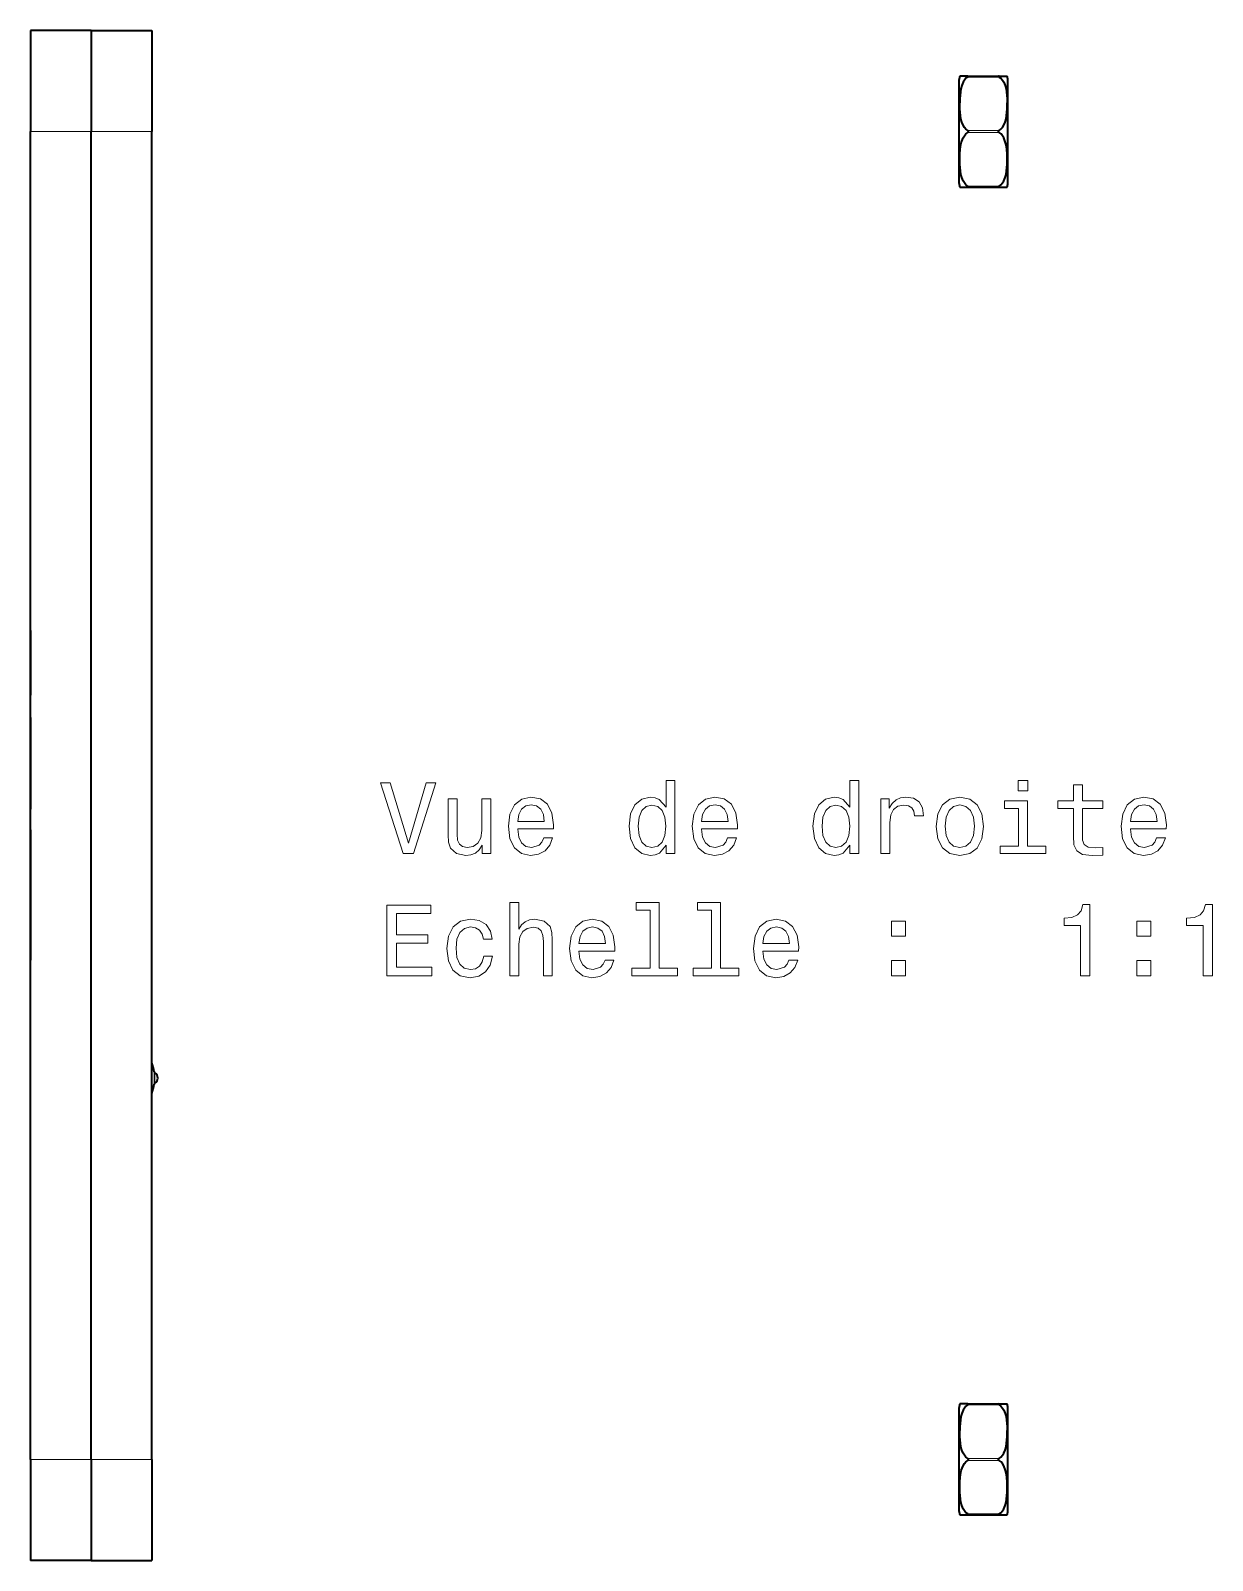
# Model space of a CAD drawing. Extents: x 145 to 857, y 42 to 790.
# Drawn here: x 324.7 to 383.3, y 289.1 to 364.8 of the extents above; entities that cross this region are included whole.
import ezdxf

# ---------------------------------------------------------------- set-up
doc = ezdxf.new("R2010")
doc.units = 0

msp = doc.modelspace()

# ---------------------------------------------------------------- linework, layer by layer
at = {"color": 7, "lineweight": 35, "ltscale": 0.075}
for p, q in [((327.749, 364.839), (324.749, 364.839)), ((327.749, 364.839), (330.749, 364.839)), ((327.749, 289.079), (324.749, 289.079)), ((327.749, 289.079), (330.749, 289.079))]:
    msp.add_line(p, q, dxfattribs=at)
at = {"color": 7, "lineweight": 35, "ltscale": 0.125}
for p, q in [((324.749, 364.839), (324.749, 359.839)), ((327.749, 364.839), (327.749, 359.839)), ((327.749, 364.839), (327.749, 359.839)), ((330.749, 364.839), (330.749, 359.839)), ((324.749, 294.079), (324.749, 289.079)), ((327.749, 294.079), (327.749, 289.079)), ((327.749, 294.079), (327.749, 289.079)), ((330.749, 294.079), (330.749, 289.079))]:
    msp.add_line(p, q, dxfattribs=at)
at = {"color": 7, "lineweight": 35, "ltscale": 0.030886}
for p, q in [((370.76, 361.179), (370.76, 362.415)), ((373.16, 361.179), (373.16, 362.415)), ((370.76, 295.419), (370.76, 296.655)), ((373.16, 295.419), (373.16, 296.655))]:
    msp.add_line(p, q, dxfattribs=at)
at = {"color": 7, "lineweight": 35, "ltscale": 0.009785}
for p, q in [((371.177, 362.589), (370.786, 362.589)), ((372.743, 362.589), (373.134, 362.589)), ((370.786, 357.089), (371.177, 357.089)), ((372.743, 357.089), (373.134, 357.089)), ((371.177, 296.829), (370.786, 296.829)), ((372.743, 296.829), (373.134, 296.829)), ((370.786, 291.329), (371.177, 291.329)), ((372.743, 291.329), (373.134, 291.329))]:
    msp.add_line(p, q, dxfattribs=at)
at = {"color": 7, "lineweight": 35, "ltscale": 0.039131}
for p, q in [((371.177, 362.589), (372.743, 362.589)), ((371.177, 357.089), (372.743, 357.089)), ((371.177, 296.829), (372.743, 296.829)), ((371.177, 291.329), (372.743, 291.329))]:
    msp.add_line(p, q, dxfattribs=at)
at = {"color": 7, "lineweight": 13, "ltscale": 0.039131}
for p, q in [((371.177, 362.539), (372.743, 362.539)), ((371.177, 359.889), (372.743, 359.889)), ((371.177, 359.789), (372.743, 359.789)), ((371.177, 357.139), (372.743, 357.139)), ((371.177, 296.779), (372.743, 296.779)), ((371.177, 294.129), (372.743, 294.129)), ((371.177, 294.029), (372.743, 294.029)), ((371.177, 291.379), (372.743, 291.379))]:
    msp.add_line(p, q, dxfattribs=at)
at = {"color": 7, "lineweight": 35, "ltscale": 0.097885}
for p, q in [((370.76, 357.264), (370.76, 361.179)), ((373.16, 357.264), (373.16, 361.179)), ((370.76, 291.504), (370.76, 295.419)), ((373.16, 291.504), (373.16, 295.419))]:
    msp.add_line(p, q, dxfattribs=at)
at = {"color": 7, "lineweight": 13, "ltscale": 0.075}
for p, q in [((327.749, 359.839), (324.749, 359.839)), ((327.749, 359.839), (330.749, 359.839)), ((327.749, 294.079), (324.749, 294.079)), ((327.749, 294.079), (330.749, 294.079))]:
    msp.add_line(p, q, dxfattribs=at)
at = {"color": 7, "lineweight": 35}
for p, q in [((324.749, 294.079), (324.749, 359.839)), ((327.749, 294.079), (327.749, 359.839)), ((327.749, 294.079), (327.749, 359.839)), ((330.749, 294.079), (330.749, 359.839))]:
    msp.add_line(p, q, dxfattribs=at)
at = {"color": 7, "lineweight": 35, "ltscale": 0.018418}
msp.add_line((324.749, 338.16), (324.749, 338.896), dxfattribs=at)
at = {"color": 7, "lineweight": 35, "ltscale": 0.018416}
msp.add_line((324.749, 337.423), (324.749, 338.16), dxfattribs=at)
at = {"color": 7, "lineweight": 35, "ltscale": 2.5177e-05}
msp.add_line((324.749, 335.127), (324.749, 335.126), dxfattribs=at)
at = {"color": 7, "lineweight": 35, "ltscale": 0.000170135}
msp.add_line((324.749, 335.126), (324.749, 335.119), dxfattribs=at)
at = {"color": 7, "lineweight": 35, "ltscale": 0.023145}
msp.add_line((324.749, 335.119), (324.749, 334.193), dxfattribs=at)
at = {"color": 7, "lineweight": 35, "ltscale": 0.005626}
msp.add_line((324.749, 335.111), (324.749, 334.886), dxfattribs=at)
at = {"color": 7, "lineweight": 35, "ltscale": 0.004748}
msp.add_line((324.749, 334.886), (324.749, 334.696), dxfattribs=at)
at = {"color": 7, "lineweight": 35, "ltscale": 0.005609}
msp.add_line((324.749, 334.748), (324.749, 334.524), dxfattribs=at)
at = {"color": 7, "lineweight": 35, "ltscale": 0.008809}
msp.add_line((324.749, 334.696), (324.749, 334.344), dxfattribs=at)
at = {"color": 7, "lineweight": 35, "ltscale": 0.000120544}
for p, q in [((324.749, 334.671), (324.749, 334.666)), ((324.749, 319.732), (324.749, 319.727))]:
    msp.add_line(p, q, dxfattribs=at)
at = {"color": 7, "lineweight": 35, "ltscale": 0.00751}
msp.add_line((324.749, 334.666), (324.749, 334.366), dxfattribs=at)
at = {"color": 7, "lineweight": 35, "ltscale": 0.047095}
msp.add_line((324.749, 334.524), (324.749, 332.64), dxfattribs=at)
at = {"color": 7, "lineweight": 35, "ltscale": 0.000197601}
for p, q in [((324.749, 334.366), (324.749, 334.358)), ((324.749, 327.723), (324.749, 327.715))]:
    msp.add_line(p, q, dxfattribs=at)
at = {"color": 7, "lineweight": 35, "ltscale": 0.002498}
msp.add_line((324.749, 334.358), (324.749, 334.258), dxfattribs=at)
at = {"color": 7, "lineweight": 35, "ltscale": 0.022582}
msp.add_line((324.749, 334.344), (324.749, 333.441), dxfattribs=at)
at = {"color": 7, "lineweight": 35, "ltscale": 0.011507}
msp.add_line((324.749, 334.258), (324.749, 333.798), dxfattribs=at)
at = {"color": 7, "lineweight": 35, "ltscale": 0.049142}
msp.add_line((324.749, 334.193), (324.749, 332.227), dxfattribs=at)
at = {"color": 7, "lineweight": 35, "ltscale": 0.004332}
msp.add_line((324.749, 333.798), (324.749, 333.624), dxfattribs=at)
at = {"color": 7, "lineweight": 35, "ltscale": 0.02794}
msp.add_line((324.749, 333.624), (324.749, 332.507), dxfattribs=at)
at = {"color": 7, "lineweight": 35, "ltscale": 0.000473785}
msp.add_line((324.749, 333.556), (324.749, 333.537), dxfattribs=at)
at = {"color": 7, "lineweight": 35, "ltscale": 0.030766}
msp.add_line((324.749, 333.537), (324.749, 332.306), dxfattribs=at)
at = {"color": 7, "lineweight": 35, "ltscale": 0.030325}
msp.add_line((324.749, 333.441), (324.749, 332.228), dxfattribs=at)
at = {"color": 7, "lineweight": 35, "ltscale": 0.010299}
msp.add_line((324.749, 332.64), (324.749, 332.228), dxfattribs=at)
at = {"color": 7, "lineweight": 35, "ltscale": 0.014462}
msp.add_line((324.749, 332.507), (324.749, 331.928), dxfattribs=at)
at = {"color": 7, "lineweight": 35, "ltscale": 0.009438}
msp.add_line((324.749, 332.306), (324.749, 331.929), dxfattribs=at)
at = {"color": 7, "lineweight": 35, "ltscale": 0.005396}
msp.add_line((324.749, 332.228), (324.749, 332.012), dxfattribs=at)
at = {"color": 7, "lineweight": 35, "ltscale": 0.002074}
msp.add_line((324.749, 332.012), (324.749, 331.929), dxfattribs=at)
at = {"color": 7, "lineweight": 35, "ltscale": 0.02868}
for p, q in [((324.749, 330.781), (324.749, 331.929)), ((324.749, 325.142), (324.749, 326.29))]:
    msp.add_line(p, q, dxfattribs=at)
at = {"color": 7, "lineweight": 35, "ltscale": 0.00378}
msp.add_line((324.749, 330.814), (324.749, 330.663), dxfattribs=at)
at = {"color": 7, "lineweight": 35, "ltscale": 0.003551}
msp.add_line((324.749, 330.782), (324.749, 330.639), dxfattribs=at)
at = {"color": 7, "lineweight": 35, "ltscale": 0.002564}
msp.add_line((324.749, 330.663), (324.749, 330.56), dxfattribs=at)
at = {"color": 7, "lineweight": 35, "ltscale": 0.024839}
msp.add_line((324.749, 330.639), (324.749, 329.646), dxfattribs=at)
at = {"color": 7, "lineweight": 35, "ltscale": 0.011349}
msp.add_line((324.749, 330.561), (324.749, 330.107), dxfattribs=at)
at = {"color": 7, "lineweight": 35, "ltscale": 0.005202}
msp.add_line((324.749, 330.107), (324.749, 329.899), dxfattribs=at)
at = {"color": 7, "lineweight": 35, "ltscale": 0.003747}
msp.add_line((324.749, 329.899), (324.749, 329.749), dxfattribs=at)
at = {"color": 7, "lineweight": 35, "ltscale": 0.000148773}
msp.add_line((324.749, 329.749), (324.749, 329.743), dxfattribs=at)
at = {"color": 7, "lineweight": 35, "ltscale": 0.01029}
msp.add_line((324.749, 329.743), (324.749, 329.331), dxfattribs=at)
at = {"color": 7, "lineweight": 35, "ltscale": 0.012872}
msp.add_line((324.749, 329.657), (324.749, 329.142), dxfattribs=at)
at = {"color": 7, "lineweight": 35, "ltscale": 0.001817}
msp.add_line((324.749, 329.646), (324.749, 329.573), dxfattribs=at)
at = {"color": 7, "lineweight": 35, "ltscale": 0.008706}
msp.add_line((324.749, 329.573), (324.749, 329.225), dxfattribs=at)
at = {"color": 7, "lineweight": 35, "ltscale": 0.002459}
msp.add_line((324.749, 329.331), (324.749, 329.233), dxfattribs=at)
at = {"color": 7, "lineweight": 35, "ltscale": 0.000738525}
msp.add_line((324.749, 329.225), (324.749, 329.195), dxfattribs=at)
at = {"color": 7, "lineweight": 35, "ltscale": 0.000234985}
msp.add_line((324.749, 329.142), (324.749, 329.133), dxfattribs=at)
at = {"color": 7, "lineweight": 35, "ltscale": 0.004313}
msp.add_line((324.749, 329.133), (324.749, 328.96), dxfattribs=at)
at = {"color": 7, "lineweight": 35, "ltscale": 0.014983}
msp.add_line((324.749, 329.043), (324.749, 328.444), dxfattribs=at)
at = {"color": 7, "lineweight": 35, "ltscale": 0.004272}
msp.add_line((324.749, 328.993), (324.749, 328.822), dxfattribs=at)
at = {"color": 7, "lineweight": 35, "ltscale": 0.012221}
msp.add_line((324.749, 328.444), (324.749, 327.955), dxfattribs=at)
at = {"color": 7, "lineweight": 35, "ltscale": 0.003749}
msp.add_line((324.749, 327.955), (324.749, 327.805), dxfattribs=at)
at = {"color": 7, "lineweight": 35, "ltscale": 0.01058}
msp.add_line((324.749, 327.905), (324.749, 327.482), dxfattribs=at)
at = {"color": 7, "lineweight": 35, "ltscale": 0.006178}
msp.add_line((324.749, 327.806), (324.749, 327.559), dxfattribs=at)
at = {"color": 7, "lineweight": 35, "ltscale": 0.018228}
msp.add_line((324.749, 327.806), (324.749, 327.077), dxfattribs=at)
at = {"color": 7, "lineweight": 35, "ltscale": 0.002062}
msp.add_line((324.749, 327.805), (324.749, 327.723), dxfattribs=at)
at = {"color": 7, "lineweight": 35, "ltscale": 0.000198364}
for p, q in [((324.749, 327.715), (324.749, 327.707)), ((324.749, 327.707), (324.749, 327.699))]:
    msp.add_line(p, q, dxfattribs=at)
at = {"color": 7, "lineweight": 35, "ltscale": 0.013083}
msp.add_line((324.749, 327.699), (324.749, 327.176), dxfattribs=at)
at = {"color": 7, "lineweight": 35, "ltscale": 0.00016098}
msp.add_line((324.749, 327.559), (324.749, 327.552), dxfattribs=at)
at = {"color": 7, "lineweight": 35, "ltscale": 0.000221252}
msp.add_line((324.749, 327.482), (324.749, 327.473), dxfattribs=at)
at = {"color": 7, "lineweight": 35, "ltscale": 0.011014}
msp.add_line((324.749, 327.473), (324.749, 327.033), dxfattribs=at)
at = {"color": 7, "lineweight": 35, "ltscale": 0.003568}
msp.add_line((324.749, 327.176), (324.749, 327.033), dxfattribs=at)
at = {"color": 7, "lineweight": 35, "ltscale": 0.001777}
msp.add_line((324.749, 327.077), (324.749, 327.006), dxfattribs=at)
at = {"color": 7, "lineweight": 35, "ltscale": 0.000671387}
msp.add_line((324.749, 327.033), (324.749, 327.006), dxfattribs=at)
at = {"color": 7, "lineweight": 35, "ltscale": 0.000672913}
msp.add_line((324.749, 327.033), (324.749, 327.006), dxfattribs=at)
at = {"color": 7, "lineweight": 35, "ltscale": 0.001305}
msp.add_line((324.749, 327.006), (324.749, 326.954), dxfattribs=at)
at = {"color": 7, "lineweight": 35, "ltscale": 0.011653}
msp.add_line((324.749, 326.954), (324.749, 326.487), dxfattribs=at)
at = {"color": 7, "lineweight": 35, "ltscale": 0.0041}
msp.add_line((324.749, 326.924), (324.749, 326.76), dxfattribs=at)
at = {"color": 7, "lineweight": 35, "ltscale": 0.002506}
msp.add_line((324.749, 326.76), (324.749, 326.66), dxfattribs=at)
at = {"color": 7, "lineweight": 35, "ltscale": 0.009269}
msp.add_line((324.749, 326.66), (324.749, 326.289), dxfattribs=at)
at = {"color": 7, "lineweight": 35, "ltscale": 0.000399017}
msp.add_line((324.749, 326.621), (324.749, 326.605), dxfattribs=at)
at = {"color": 7, "lineweight": 35, "ltscale": 0.007884}
msp.add_line((324.749, 326.605), (324.749, 326.29), dxfattribs=at)
at = {"color": 7, "lineweight": 35, "ltscale": 0.011923}
msp.add_line((324.749, 325.258), (324.749, 324.781), dxfattribs=at)
at = {"color": 7, "lineweight": 35, "ltscale": 0.005407}
msp.add_line((324.749, 325.143), (324.749, 324.927), dxfattribs=at)
at = {"color": 7, "lineweight": 35, "ltscale": 0.004887}
msp.add_line((324.749, 324.927), (324.749, 324.731), dxfattribs=at)
at = {"color": 7, "lineweight": 35, "ltscale": 0.02242}
msp.add_line((324.749, 324.731), (324.749, 323.835), dxfattribs=at)
at = {"color": 7, "lineweight": 35, "ltscale": 0.022865}
msp.add_line((324.749, 324.657), (324.749, 323.743), dxfattribs=at)
at = {"color": 7, "lineweight": 35, "ltscale": 0.015242}
msp.add_line((324.749, 323.743), (324.749, 323.133), dxfattribs=at)
at = {"color": 7, "lineweight": 35, "ltscale": 0.025597}
msp.add_line((324.749, 323.658), (324.749, 322.634), dxfattribs=at)
at = {"color": 7, "lineweight": 35, "ltscale": 0.036411}
msp.add_line((324.749, 323.231), (324.749, 321.775), dxfattribs=at)
at = {"color": 7, "lineweight": 35, "ltscale": 0.002853}
msp.add_line((324.749, 322.649), (324.749, 322.534), dxfattribs=at)
at = {"color": 7, "lineweight": 35, "ltscale": 0.000161743}
msp.add_line((324.749, 322.634), (324.749, 322.628), dxfattribs=at)
at = {"color": 7, "lineweight": 35, "ltscale": 0.014633}
msp.add_line((324.749, 322.628), (324.749, 322.043), dxfattribs=at)
at = {"color": 7, "lineweight": 35, "ltscale": 0.024568}
msp.add_line((324.749, 322.534), (324.749, 321.552), dxfattribs=at)
at = {"color": 7, "lineweight": 35, "ltscale": 0.04957}
msp.add_line((324.749, 322.364), (324.749, 320.381), dxfattribs=at)
at = {"color": 7, "lineweight": 35, "ltscale": 0.004568}
msp.add_line((324.749, 322.062), (324.749, 321.88), dxfattribs=at)
at = {"color": 7, "lineweight": 35, "ltscale": 0.009422}
msp.add_line((324.749, 321.88), (324.749, 321.503), dxfattribs=at)
at = {"color": 7, "lineweight": 35, "ltscale": 0.009207}
msp.add_line((324.749, 321.552), (324.749, 321.183), dxfattribs=at)
at = {"color": 7, "lineweight": 35, "ltscale": 0.009233}
msp.add_line((324.749, 321.503), (324.749, 321.133), dxfattribs=at)
at = {"color": 7, "lineweight": 35, "ltscale": 0.001257}
msp.add_line((324.749, 321.195), (324.749, 321.145), dxfattribs=at)
at = {"color": 7, "lineweight": 35, "ltscale": 0.025742}
msp.add_line((324.749, 321.184), (324.749, 320.154), dxfattribs=at)
at = {"color": 7, "lineweight": 35, "ltscale": 0.00648}
msp.add_line((324.749, 321.145), (324.749, 320.886), dxfattribs=at)
at = {"color": 7, "lineweight": 35, "ltscale": 0.001197}
msp.add_line((324.749, 321.133), (324.749, 321.086), dxfattribs=at)
at = {"color": 7, "lineweight": 35, "ltscale": 0.001421}
msp.add_line((324.749, 321.086), (324.749, 321.029), dxfattribs=at)
at = {"color": 7, "lineweight": 35, "ltscale": 0.000800323}
msp.add_line((324.749, 321.029), (324.749, 320.997), dxfattribs=at)
at = {"color": 7, "lineweight": 35, "ltscale": 0.024922}
msp.add_line((324.749, 320.997), (324.749, 320), dxfattribs=at)
at = {"color": 7, "lineweight": 35, "ltscale": 0.000883484}
msp.add_line((324.749, 320.997), (324.749, 320.961), dxfattribs=at)
at = {"color": 7, "lineweight": 35, "ltscale": 0.009896}
msp.add_line((324.749, 320.907), (324.749, 320.512), dxfattribs=at)
at = {"color": 7, "lineweight": 35, "ltscale": 0.000566101}
msp.add_line((324.749, 320.512), (324.749, 320.489), dxfattribs=at)
at = {"color": 7, "lineweight": 35, "ltscale": 7.17163e-05}
msp.add_line((324.749, 320.489), (324.749, 320.486), dxfattribs=at)
at = {"color": 7, "lineweight": 35, "ltscale": 0.017225}
msp.add_line((324.749, 320.486), (324.749, 319.797), dxfattribs=at)
at = {"color": 7, "lineweight": 35, "ltscale": 0.009252}
msp.add_line((324.749, 320.407), (324.749, 320.037), dxfattribs=at)
at = {"color": 7, "lineweight": 35, "ltscale": 0.010477}
msp.add_line((324.749, 320.398), (324.749, 319.979), dxfattribs=at)
at = {"color": 7, "lineweight": 35, "ltscale": 0.000301361}
msp.add_line((324.749, 320.037), (324.749, 320.025), dxfattribs=at)
at = {"color": 7, "lineweight": 35, "ltscale": 0.000688934}
msp.add_line((324.749, 320.025), (324.749, 319.998), dxfattribs=at)
at = {"color": 7, "lineweight": 35, "ltscale": 0.009895}
msp.add_line((324.749, 319.998), (324.749, 319.603), dxfattribs=at)
at = {"color": 7, "lineweight": 35, "ltscale": 0.001247}
msp.add_line((324.749, 319.979), (324.749, 319.929), dxfattribs=at)
at = {"color": 7, "lineweight": 35, "ltscale": 0.004933}
msp.add_line((324.749, 319.929), (324.749, 319.732), dxfattribs=at)
at = {"color": 7, "lineweight": 35, "ltscale": 0.002399}
msp.add_line((324.749, 319.766), (324.749, 319.67), dxfattribs=at)
at = {"color": 7, "lineweight": 35, "ltscale": 0.007153}
msp.add_line((324.749, 319.732), (324.749, 319.446), dxfattribs=at)
at = {"color": 7, "lineweight": 35, "ltscale": 0.000384521}
msp.add_line((324.749, 319.67), (324.749, 319.654), dxfattribs=at)
at = {"color": 7, "lineweight": 35, "ltscale": 0.00455}
msp.add_line((324.749, 319.654), (324.749, 319.472), dxfattribs=at)
at = {"color": 7, "lineweight": 35, "ltscale": 0.000353241}
msp.add_line((324.749, 319.472), (324.749, 319.458), dxfattribs=at)
at = {"color": 7, "lineweight": 35, "ltscale": 0.007}
msp.add_line((324.749, 319.458), (324.749, 319.178), dxfattribs=at)
at = {"color": 7, "lineweight": 35, "ltscale": 0.006597}
msp.add_line((324.749, 319.373), (324.749, 319.109), dxfattribs=at)
at = {"color": 7, "lineweight": 35, "ltscale": 0.000160217}
msp.add_line((324.749, 319.109), (324.749, 319.103), dxfattribs=at)
at = {"color": 7, "lineweight": 35, "ltscale": 0.006105}
msp.add_line((324.749, 319.103), (324.749, 318.859), dxfattribs=at)
at = {"color": 7, "lineweight": 35, "ltscale": 0.005696}
msp.add_line((324.749, 319.103), (324.749, 318.875), dxfattribs=at)
at = {"color": 7, "lineweight": 35, "ltscale": 0.003767}
msp.add_line((324.749, 319.103), (324.749, 318.952), dxfattribs=at)
at = {"color": 7, "lineweight": 35, "ltscale": 0.00124}
msp.add_line((324.749, 318.952), (324.749, 318.903), dxfattribs=at)
at = {"color": 7, "lineweight": 35, "ltscale": 3.50952e-05}
msp.add_line((324.749, 318.875), (324.749, 318.874), dxfattribs=at)
at = {"color": 7, "lineweight": 35, "ltscale": 0.001612}
msp.add_line((324.749, 318.874), (324.749, 318.809), dxfattribs=at)
at = {"color": 7, "lineweight": 35, "ltscale": 0.014496}
msp.add_line((324.749, 315.491), (324.749, 316.07), dxfattribs=at)
at = {"color": 7, "lineweight": 35, "ltscale": 0.007465}
msp.add_line((324.749, 315.192), (324.749, 315.491), dxfattribs=at)
at = {"color": 7, "lineweight": 35, "ltscale": 0.002482}
for p, q in [((324.749, 315.093), (324.749, 315.192)), ((324.749, 310.398), (324.749, 310.497))]:
    msp.add_line(p, q, dxfattribs=at)
at = {"color": 7, "lineweight": 35, "ltscale": 0.015451}
msp.add_line((324.749, 313.353), (324.749, 313.971), dxfattribs=at)
at = {"color": 7, "lineweight": 35, "ltscale": 0.006512}
msp.add_line((324.749, 313.092), (324.749, 313.353), dxfattribs=at)
at = {"color": 7, "lineweight": 35, "ltscale": 0.008621}
msp.add_line((324.749, 312.747), (324.749, 313.092), dxfattribs=at)
at = {"color": 7, "lineweight": 13, "ltscale": 0.007687}
msp.add_line((330.875, 312.966), (330.875, 313.273), dxfattribs=at)
at = {"color": 7, "lineweight": 13, "ltscale": 0.006746}
msp.add_line((330.875, 312.696), (330.875, 312.966), dxfattribs=at)
at = {"color": 7, "lineweight": 13, "ltscale": 0.006312}
msp.add_line((330.911, 312.966), (330.911, 313.218), dxfattribs=at)
at = {"color": 7, "lineweight": 13, "ltscale": 0.005539}
msp.add_line((330.911, 312.744), (330.911, 312.966), dxfattribs=at)
at = {"color": 7, "lineweight": 13, "ltscale": 0.000940704}
msp.add_line((330.875, 312.659), (330.875, 312.696), dxfattribs=at)
at = {"color": 7, "lineweight": 13, "ltscale": 0.000772095}
msp.add_line((330.911, 312.714), (330.911, 312.744), dxfattribs=at)
at = {"color": 7, "lineweight": 35, "ltscale": 0.014495}
msp.add_line((324.749, 310.796), (324.749, 311.375), dxfattribs=at)
at = {"color": 7, "lineweight": 35, "ltscale": 0.007466}
msp.add_line((324.749, 310.497), (324.749, 310.796), dxfattribs=at)
at = {"color": 7, "lineweight": 35}
for points in [[(371.177, 362.539), (371.094, 362.478), (371.013, 362.385), (370.95, 362.281), (370.886, 362.122), (370.844, 361.959), (370.817, 361.792), (370.791, 361.456), (370.786, 361.27)], [(371.177, 362.589), (371.221, 362.582), (371.224, 362.573), (371.177, 362.539)], [(372.743, 362.589), (372.699, 362.582), (372.696, 362.573), (372.743, 362.539)], [(372.743, 362.539), (372.826, 362.478), (372.908, 362.385), (372.971, 362.281), (373.034, 362.122), (373.076, 361.959), (373.104, 361.792), (373.13, 361.456), (373.134, 361.27)], [(371.177, 359.889), (371.094, 359.95), (371.013, 360.043), (370.95, 360.148), (370.886, 360.306), (370.844, 360.469), (370.817, 360.637), (370.791, 360.972), (370.786, 361.27)], [(372.743, 359.889), (372.826, 359.95), (372.908, 360.043), (372.971, 360.148), (373.034, 360.306), (373.076, 360.469), (373.104, 360.637), (373.13, 360.972), (373.134, 361.27)], [(371.177, 359.889), (371.225, 359.837), (371.177, 359.789)], [(372.743, 359.889), (372.696, 359.837), (372.743, 359.789)], [(371.177, 357.139), (371.094, 357.2), (371.013, 357.293), (370.95, 357.398), (370.886, 357.556), (370.844, 357.719), (370.817, 357.887), (370.791, 358.222), (370.793, 358.754), (370.826, 359.109), (370.862, 359.286), (370.947, 359.524), (371.012, 359.635), (371.086, 359.72), (371.177, 359.789)], [(372.743, 357.139), (372.826, 357.2), (372.908, 357.293), (372.971, 357.398), (373.034, 357.556), (373.076, 357.719), (373.104, 357.887), (373.13, 358.222), (373.128, 358.754), (373.094, 359.109), (373.059, 359.286), (372.974, 359.524), (372.908, 359.635), (372.834, 359.72), (372.743, 359.789)], [(371.177, 357.139), (371.221, 357.11), (371.223, 357.099), (371.177, 357.089)], [(372.743, 357.139), (372.699, 357.11), (372.697, 357.099), (372.743, 357.089)], [(371.177, 296.779), (371.094, 296.718), (371.013, 296.625), (370.95, 296.521), (370.886, 296.362), (370.844, 296.199), (370.817, 296.032), (370.791, 295.696), (370.786, 295.51)], [(371.177, 296.829), (371.221, 296.822), (371.224, 296.813), (371.177, 296.779)], [(372.743, 296.829), (372.699, 296.822), (372.696, 296.813), (372.743, 296.779)], [(372.743, 296.779), (372.826, 296.718), (372.908, 296.625), (372.971, 296.521), (373.034, 296.362), (373.076, 296.199), (373.104, 296.032), (373.13, 295.696), (373.134, 295.51)], [(371.177, 294.129), (371.094, 294.19), (371.013, 294.283), (370.95, 294.388), (370.886, 294.546), (370.844, 294.709), (370.817, 294.877), (370.791, 295.212), (370.786, 295.51)], [(372.743, 294.129), (372.826, 294.19), (372.908, 294.283), (372.971, 294.388), (373.034, 294.546), (373.076, 294.709), (373.104, 294.877), (373.13, 295.212), (373.134, 295.51)], [(371.177, 291.379), (371.094, 291.44), (371.013, 291.533), (370.95, 291.638), (370.886, 291.796), (370.844, 291.959), (370.817, 292.127), (370.791, 292.462), (370.793, 292.994), (370.826, 293.349), (370.862, 293.526), (370.947, 293.764), (371.012, 293.875), (371.086, 293.96), (371.177, 294.029)], [(371.177, 294.129), (371.225, 294.078), (371.177, 294.029)], [(372.743, 294.129), (372.696, 294.078), (372.743, 294.029)], [(372.743, 291.379), (372.826, 291.44), (372.908, 291.533), (372.971, 291.638), (373.034, 291.796), (373.076, 291.959), (373.104, 292.127), (373.13, 292.462), (373.128, 292.994), (373.094, 293.349), (373.059, 293.526), (372.974, 293.764), (372.908, 293.875), (372.834, 293.96), (372.743, 294.029)], [(371.177, 291.379), (371.221, 291.35), (371.223, 291.339), (371.177, 291.329)], [(372.743, 291.379), (372.699, 291.35), (372.697, 291.339), (372.743, 291.329)]]:
    msp.add_lwpolyline(points, dxfattribs=at)
at = {"color": 7, "lineweight": 13}
for points in [[(344.344, 327.584), (343.466, 324.604), (342.564, 327.584), (342.085, 327.584), (343.214, 324.079), (343.719, 324.079), (344.823, 327.584)], [(356.231, 324.498), (356.231, 324.079), (356.675, 324.079), (356.675, 327.7), (356.236, 327.7), (356.236, 326.374), (355.898, 326.757), (355.691, 326.848), (355.454, 326.883), (355.026, 326.783), (354.693, 326.5), (354.476, 326.046), (354.4, 325.436), (354.476, 324.826), (354.693, 324.367), (355.026, 324.079), (355.454, 323.984), (355.691, 324.019), (355.903, 324.11)], [(365.339, 324.498), (365.339, 324.079), (365.783, 324.079), (365.783, 327.7), (365.344, 327.7), (365.344, 326.374), (365.006, 326.757), (364.799, 326.848), (364.562, 326.883), (364.134, 326.783), (363.801, 326.5), (363.584, 326.046), (363.508, 325.436), (363.584, 324.826), (363.801, 324.367), (364.134, 324.079), (364.562, 323.984), (364.799, 324.019), (365.011, 324.11)], [(374.155, 327.7), (373.686, 327.7), (373.686, 327.196), (374.155, 327.196)], [(376.414, 326.319), (376.414, 324.962), (376.444, 324.523), (376.585, 324.221), (376.868, 324.044), (377.347, 323.984), (377.871, 324.009), (377.871, 324.392), (377.488, 324.362), (377.14, 324.402), (376.954, 324.528), (376.873, 324.74), (376.858, 325.038), (376.858, 326.319), (377.871, 326.319), (377.871, 326.697), (376.858, 326.697), (376.858, 327.489), (376.414, 327.489), (376.414, 326.697), (375.647, 326.697), (375.647, 326.319)], [(347.546, 326.788), (347.103, 326.788), (347.103, 325.224), (347.052, 324.861), (346.906, 324.599), (346.679, 324.438), (346.381, 324.387), (346.144, 324.427), (345.993, 324.548), (345.907, 324.755), (345.887, 325.048), (345.887, 326.788), (345.443, 326.788), (345.443, 325.007), (345.459, 324.649), (345.554, 324.352), (345.847, 324.079), (346.316, 323.984), (346.568, 324.019), (346.785, 324.11), (346.972, 324.266), (347.123, 324.493), (347.123, 324.079), (347.546, 324.079)], [(348.883, 325.305), (350.658, 325.305), (350.663, 325.512), (350.582, 326.092), (350.361, 326.525), (350.008, 326.788), (349.539, 326.883), (349.08, 326.783), (348.727, 326.5), (348.5, 326.041), (348.419, 325.436), (348.495, 324.816), (348.722, 324.362), (349.07, 324.079), (349.523, 323.984), (349.917, 324.049), (350.24, 324.221), (350.477, 324.493), (350.613, 324.856), (350.174, 324.856), (350.083, 324.654), (349.952, 324.503), (349.579, 324.382), (349.291, 324.438), (349.075, 324.614), (348.933, 324.901), (348.883, 325.29)], [(357.991, 325.305), (359.766, 325.305), (359.771, 325.512), (359.691, 326.092), (359.469, 326.525), (359.116, 326.788), (358.647, 326.883), (358.188, 326.783), (357.835, 326.5), (357.608, 326.041), (357.527, 325.436), (357.603, 324.816), (357.83, 324.362), (358.178, 324.079), (358.631, 323.984), (359.025, 324.049), (359.348, 324.221), (359.585, 324.493), (359.721, 324.856), (359.282, 324.856), (359.191, 324.654), (359.06, 324.503), (358.687, 324.382), (358.4, 324.438), (358.183, 324.614), (358.041, 324.901), (357.991, 325.29)], [(366.877, 324.079), (367.321, 324.079), (367.321, 325.628), (367.366, 326.001), (367.503, 326.268), (367.724, 326.43), (368.022, 326.485), (368.244, 326.45), (368.41, 326.349), (368.511, 326.177), (368.546, 325.945), (368.995, 325.945), (368.935, 326.354), (368.768, 326.646), (368.491, 326.823), (368.113, 326.883), (367.856, 326.843), (367.634, 326.742), (367.437, 326.571), (367.281, 326.339), (367.281, 326.788), (366.877, 326.788)], [(369.616, 325.431), (369.696, 324.816), (369.928, 324.362), (370.296, 324.079), (370.791, 323.984), (371.28, 324.079), (371.648, 324.357), (371.88, 324.811), (371.966, 325.431), (371.88, 326.046), (371.648, 326.505), (371.28, 326.783), (370.791, 326.883), (370.296, 326.783), (369.928, 326.5), (369.696, 326.046)], [(374.139, 324.453), (374.139, 326.697), (373, 326.697), (373, 326.319), (373.696, 326.319), (373.696, 324.453), (372.788, 324.453), (372.788, 324.079), (375.057, 324.079), (375.057, 324.453)], [(379.243, 325.305), (381.018, 325.305), (381.023, 325.512), (380.943, 326.092), (380.721, 326.525), (380.368, 326.788), (379.899, 326.883), (379.44, 326.783), (379.087, 326.5), (378.86, 326.041), (378.779, 325.436), (378.855, 324.816), (379.082, 324.362), (379.43, 324.079), (379.884, 323.984), (380.277, 324.049), (380.6, 324.221), (380.837, 324.493), (380.973, 324.856), (380.534, 324.856), (380.443, 324.654), (380.312, 324.503), (379.939, 324.382), (379.652, 324.438), (379.435, 324.614), (379.294, 324.901), (379.243, 325.29)], [(348.883, 325.678), (348.938, 326.026), (349.075, 326.283), (349.281, 326.44), (349.554, 326.495), (349.821, 326.44), (350.028, 326.283), (350.154, 326.026), (350.199, 325.678)], [(355.53, 326.485), (355.822, 326.414), (356.044, 326.218), (356.175, 325.89), (356.226, 325.436), (356.175, 324.977), (356.044, 324.649), (355.822, 324.448), (355.53, 324.382), (355.253, 324.448), (355.041, 324.649), (354.9, 324.982), (354.854, 325.436), (354.9, 325.885), (355.041, 326.213), (355.253, 326.414)], [(357.991, 325.678), (358.046, 326.026), (358.183, 326.283), (358.389, 326.44), (358.662, 326.495), (358.929, 326.44), (359.136, 326.283), (359.262, 326.026), (359.307, 325.678)], [(364.638, 326.485), (364.93, 326.414), (365.152, 326.218), (365.284, 325.89), (365.334, 325.436), (365.284, 324.977), (365.152, 324.649), (364.93, 324.448), (364.638, 324.382), (364.361, 324.448), (364.149, 324.649), (364.008, 324.982), (363.962, 325.436), (364.008, 325.885), (364.149, 326.213), (364.361, 326.414)], [(370.07, 325.436), (370.115, 325.89), (370.256, 326.218), (370.483, 326.419), (370.791, 326.49), (371.093, 326.419), (371.32, 326.223), (371.461, 325.89), (371.512, 325.436), (371.461, 324.977), (371.32, 324.644), (371.093, 324.443), (370.791, 324.377), (370.483, 324.443), (370.256, 324.644), (370.115, 324.977)], [(379.243, 325.678), (379.299, 326.026), (379.435, 326.283), (379.642, 326.44), (379.914, 326.495), (380.181, 326.44), (380.388, 326.283), (380.514, 326.026), (380.559, 325.678)], [(342.407, 318.033), (344.626, 318.033), (344.626, 318.456), (342.871, 318.456), (342.871, 319.641), (344.435, 319.641), (344.435, 320.06), (342.871, 320.06), (342.871, 321.109), (344.586, 321.109), (344.586, 321.533), (342.407, 321.533)], [(348.495, 318.033), (348.938, 318.033), (348.938, 319.596), (348.984, 319.954), (349.13, 320.216), (349.357, 320.378), (349.66, 320.438), (349.902, 320.388), (350.053, 320.252), (350.129, 320.025), (350.154, 319.722), (350.154, 318.033), (350.598, 318.033), (350.598, 319.813), (350.577, 320.171), (350.487, 320.468), (350.189, 320.741), (349.725, 320.837), (349.473, 320.801), (349.256, 320.706), (349.075, 320.554), (348.938, 320.347), (348.938, 321.654), (348.495, 321.654)], [(355.449, 321.28), (355.449, 318.406), (354.536, 318.406), (354.536, 318.033), (356.801, 318.033), (356.801, 318.406), (355.893, 318.406), (355.893, 321.654), (354.753, 321.654), (354.753, 321.28)], [(358.485, 321.28), (358.485, 318.406), (357.572, 318.406), (357.572, 318.033), (359.837, 318.033), (359.837, 318.406), (358.929, 318.406), (358.929, 321.654), (357.789, 321.654), (357.789, 321.28)], [(376.772, 318.033), (377.231, 318.033), (377.231, 321.558), (376.888, 321.558), (376.797, 321.25), (376.616, 321.043), (376.338, 320.922), (375.955, 320.882), (375.955, 320.524), (376.772, 320.524)], [(382.844, 318.033), (383.303, 318.033), (383.303, 321.558), (382.96, 321.558), (382.869, 321.25), (382.688, 321.043), (382.41, 320.922), (382.027, 320.882), (382.027, 320.524), (382.844, 320.524)], [(347.183, 319.843), (347.622, 319.843), (347.531, 320.247), (347.314, 320.564), (346.977, 320.761), (346.538, 320.837), (346.054, 320.736), (345.686, 320.453), (345.454, 319.994), (345.373, 319.379), (345.448, 318.769), (345.675, 318.315), (346.034, 318.033), (346.523, 317.937), (346.956, 318.012), (347.294, 318.224), (347.526, 318.557), (347.627, 319.001), (347.204, 319.001), (347.128, 318.718), (346.987, 318.507), (346.785, 318.376), (346.538, 318.335), (346.23, 318.401), (346.008, 318.602), (345.872, 318.93), (345.827, 319.394), (345.872, 319.848), (346.013, 320.176), (346.24, 320.378), (346.538, 320.448), (346.8, 320.403), (346.997, 320.287), (347.128, 320.095)], [(351.919, 319.258), (353.694, 319.258), (353.699, 319.465), (353.619, 320.045), (353.397, 320.479), (353.044, 320.741), (352.575, 320.837), (352.116, 320.736), (351.763, 320.453), (351.536, 319.994), (351.455, 319.389), (351.531, 318.769), (351.758, 318.315), (352.106, 318.033), (352.559, 317.937), (352.953, 318.002), (353.276, 318.174), (353.513, 318.446), (353.649, 318.809), (353.21, 318.809), (353.119, 318.608), (352.988, 318.456), (352.615, 318.335), (352.327, 318.391), (352.111, 318.567), (351.969, 318.855), (351.919, 319.243)], [(361.027, 319.258), (362.802, 319.258), (362.807, 319.465), (362.727, 320.045), (362.505, 320.479), (362.152, 320.741), (361.683, 320.837), (361.224, 320.736), (360.871, 320.453), (360.644, 319.994), (360.563, 319.389), (360.639, 318.769), (360.866, 318.315), (361.214, 318.033), (361.668, 317.937), (362.061, 318.002), (362.384, 318.174), (362.621, 318.446), (362.757, 318.809), (362.318, 318.809), (362.227, 318.608), (362.096, 318.456), (361.723, 318.335), (361.436, 318.391), (361.219, 318.567), (361.077, 318.855), (361.027, 319.243)], [(367.407, 319.989), (368.103, 319.989), (368.103, 320.741), (367.407, 320.741)], [(379.551, 319.989), (380.247, 319.989), (380.247, 320.741), (379.551, 320.741)], [(351.919, 319.631), (351.974, 319.979), (352.111, 320.236), (352.317, 320.393), (352.59, 320.448), (352.857, 320.393), (353.064, 320.236), (353.19, 319.979), (353.235, 319.631)], [(361.027, 319.631), (361.082, 319.979), (361.219, 320.236), (361.425, 320.393), (361.698, 320.448), (361.965, 320.393), (362.172, 320.236), (362.298, 319.979), (362.343, 319.631)], [(367.407, 318.033), (368.103, 318.033), (368.103, 318.784), (367.407, 318.784)], [(379.551, 318.033), (380.247, 318.033), (380.247, 318.784), (379.551, 318.784)]]:
    msp.add_lwpolyline(points, close=True, dxfattribs=at)
at = {"color": 7, "lineweight": 35}
for centre, radius, start, end in [((371.361, 362.415), 0.601, 163.09473, 179.99558), ((372.56, 362.415), 0.601, 0.00441, 16.90527), ((371.361, 357.264), 0.601, 180.00442, 196.90527), ((372.56, 357.264), 0.601, 343.09473, 359.99559), ((328.898, 312.966), 2, 8.84398, 22.32991), ((330.954, 313.286), 0.08, 188.84396, 237.30377), ((330.749, 312.966), 0.3, 302.69625, 57.30378), ((328.898, 312.966), 2, 337.67009, 351.15602), ((330.954, 312.646), 0.08, 122.69623, 171.15604), ((371.361, 296.655), 0.601, 163.09473, 179.99558), ((372.56, 296.655), 0.601, 0.00441, 16.90527), ((371.361, 291.504), 0.601, 180.00442, 196.90527), ((372.56, 291.504), 0.601, 343.09473, 359.99559)]:
    msp.add_arc(centre, radius, start, end, dxfattribs=at)

doc.saveas('drawing.dxf')
